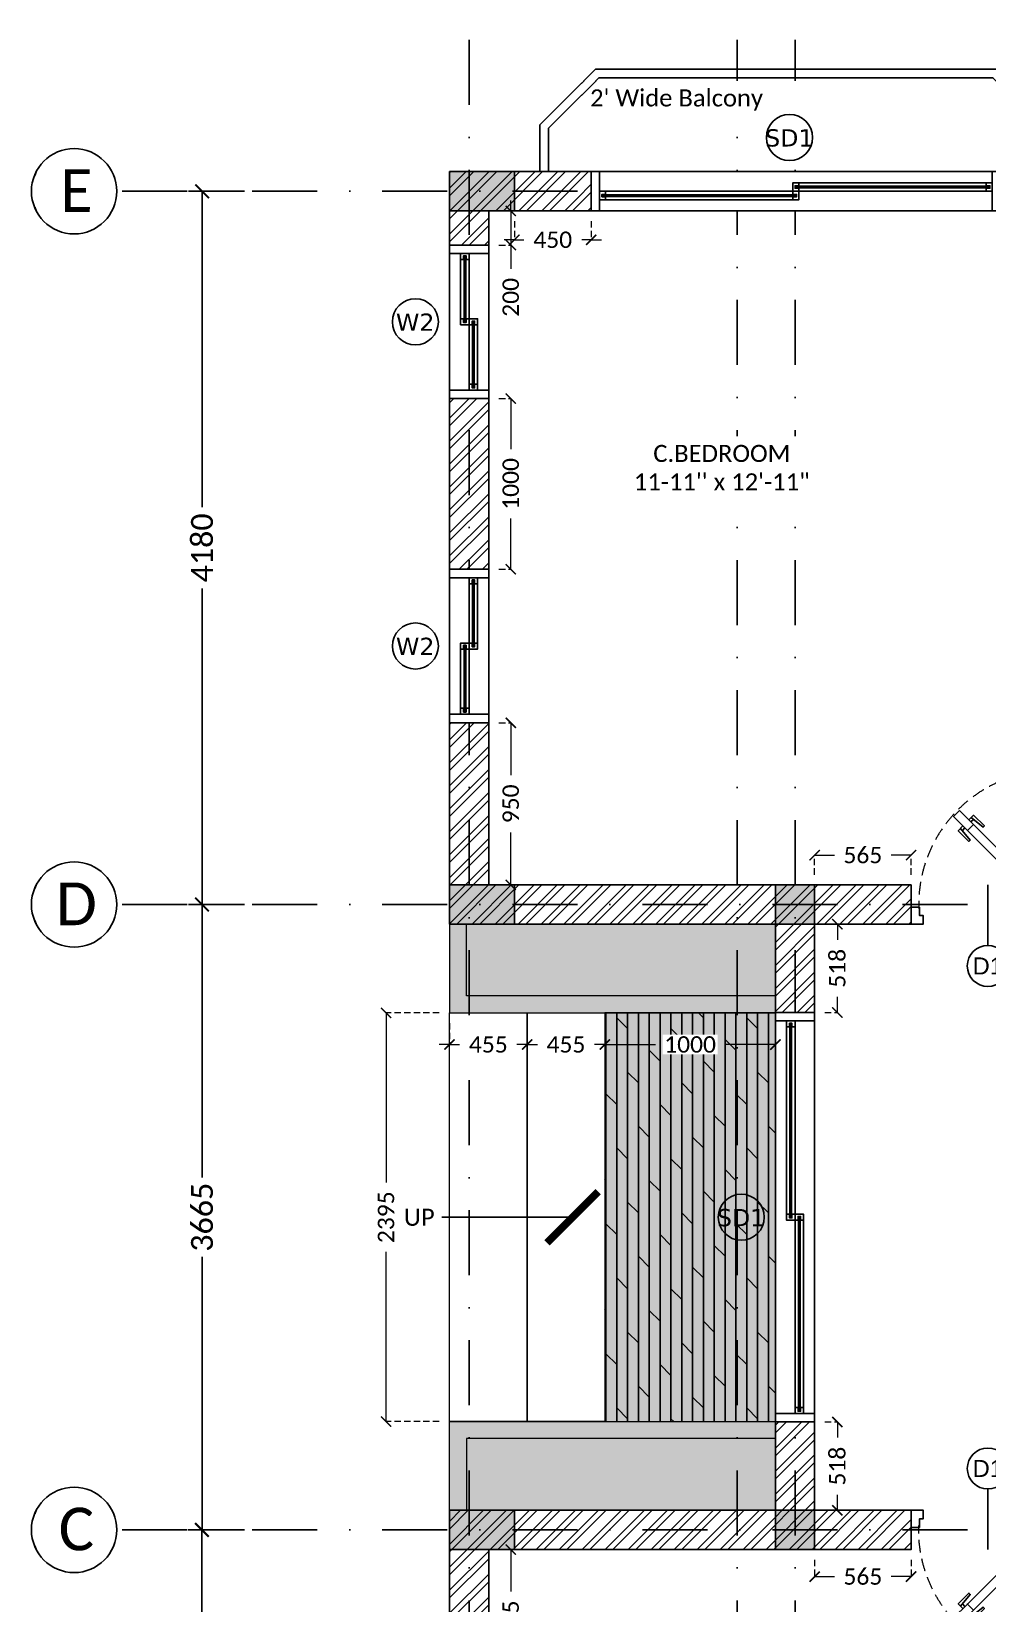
# Model space of a CAD drawing. Header units: millimetres. Extents: x -15000 to 28550, y -17045 to 28620.
# Drawn here: x -2450 to 3153, y 3963 to 13177 of the extents above; entities that cross this region are included whole.
import ezdxf
from ezdxf.enums import TextEntityAlignment as Align

# ---------------------------------------------------------------- set-up
doc = ezdxf.new("R2010")
doc.units = ezdxf.units.MM
doc.header["$LTSCALE"] = 150
for name, pattern in [('3BHK-W(SB)$0$HIDDEN', [0.375, 0.25, -0.125]), ('DASHDOTX2', [50.8, 25.4, -12.7, 0, -12.7]), ('DASHED', [0.75, 0.5, -0.25])]:
    doc.linetypes.add(name, pattern=pattern)
for name, color, linetype in [('ad-Arrow', 32, 'Continuous'), ('ad-Column', 3, 'Continuous'), ('ad-Column Hatch', 125, 'Continuous'), ('ad-Door', 11, 'Continuous'), ('ad-Elevation 10', 8, 'Continuous'), ('ad-Grid', 8, 'DASHDOTX2'), ('ad-Railing', 6, 'Continuous'), ('ad-Text main', 7, 'Continuous'), ('ad-Text Main_Door&window Label', 7, 'Continuous'), ('ad-Wall', 240, 'Continuous'), ('ad-Wall hatch', 8, 'Continuous')]:
    doc.layers.add(name, color=color, linetype=linetype)
doc.layers.add('ad-Dimension', color=5, linetype='Continuous', lineweight=0, true_color=0x0000ff)
doc.layers.add('ad-Grid Dimension', color=6, linetype='Continuous', lineweight=0, true_color=0xff00ff)
doc.layers.add('ad-Glass Sectionline', color=140, linetype='Continuous', true_color=0x00bfff)
doc.layers.add('ad-Verandah', color=7, linetype='Continuous', true_color=0xa57c52)
doc.styles.add('6 U T S R N_Corridor-Basement$0$Standard', font='arial.ttf')
doc.styles.add('6 U T S R N_Typical Floor Plan$0$3BHK-E(NB)$0$grid_text', font='verdana.ttf', dxfattribs={"width": 0.9})
doc.styles.add('New Text Style', font='arial.ttf', dxfattribs={"height": 100})
doc.styles.get("Standard").update_dxf_attribs({"font": 'calibril.ttf'})
doc.dimstyles.new('A-100-DIM-INT (MM-FT)', dxfattribs={"dimscale": 50, "dimtxt": 2.4, "dimasz": 1, "dimexe": 5, "dimexo": 100, "dimgap": 1, "dimtad": 0, "dimdec": 0, "dimdsep": 46, "dimtxsty": 'Standard', "dimblk": 'ARCHTICK', "dimcen": 0.025, "dimse1": 1, "dimse2": 1, "dimclrd": 256, "dimclre": 256, "dimclrt": 256, "dimazin": 2, "dimtfac": 1, "dimtdec": 0, "dimtix": 1, "dimtmove": 2, "dimatfit": 3, "dimldrblk": 'ARCHTICK', "dimfxl": 1, "dimtolj": 1, "dimtzin": 0, "dimarcsym": 0})
doc.dimstyles.new('A-75-DIM-INT (Framing)', dxfattribs={"dimscale": 100, "dimtxt": 0.8, "dimasz": 0.5, "dimexe": 0, "dimexo": 0.5, "dimgap": 0.5, "dimtad": 0, "dimdec": 0, "dimdsep": 46, "dimtxsty": 'Standard', "dimblk": 'ARCHTICK', "dimcen": 0.025, "dimclrd": 256, "dimclre": 256, "dimclrt": 256, "dimazin": 2, "dimtfac": 1, "dimtdec": 0, "dimtmove": 1, "dimatfit": 0, "dimldrblk": 'ARCHTICK', "dimfxl": 1, "dimtfill": 1, "dimtolj": 1, "dimtzin": 0, "dimarcsym": 0})

# ---------------------------------------------------------------- blocks, each defined once
blk = doc.blocks.new('_ArchTick')
at = {"color": 0, "linetype": 'ByBlock', "const_width": 0.15}
blk.add_lwpolyline([(-0.5, -0.5), (0.5, 0.5)], dxfattribs=at)
blk = doc.blocks.new('*D161')
at = {"layer": 'ad-Grid Dimension', "lineweight": -2}
for p, q in [((-1202, 12240), (-1530, 12240)), ((-1450, 12240), (-1450, 10387.9)), ((-1450, 8060), (-1450, 9912.1)), ((-1202, 8060), (-1530, 8060))]:
    blk.add_line(p, q, dxfattribs=at)
at = {"layer": 'Defpoints', "color": 0}
for p in [(-1122, 12240), (-1450, 8060), (-1122, 8060)]:
    blk.add_point(p, dxfattribs=at)
at = {"layer": 'ad-Grid Dimension', "lineweight": -2, "xscale": 80, "yscale": 80, "zscale": 80}
for p, rotation in [((-1450, 12240), 90), ((-1450, 8060), 270)]:
    blk.add_blockref('_ArchTick', p, dxfattribs=dict(at, rotation=rotation))
at = {"layer": 'ad-Grid Dimension', "insert": (-1450, 10150), "char_height": 128, "attachment_point": 5, "rotation": 90, "bg_fill": 3, "box_fill_scale": 1.1, "bg_fill_color": 257, "bg_fill_transparency": 0}
blk.add_mtext('\\A1;4180', dxfattribs=at)
blk = doc.blocks.new('*D150')
at = {"layer": 'ad-Grid Dimension', "lineweight": -2}
for p, q in [((-1202, 8060), (-1530, 8060)), ((-1450, 8060), (-1450, 6459.7)), ((-1450, 4395), (-1450, 5995.3)), ((-1202, 4395), (-1530, 4395))]:
    blk.add_line(p, q, dxfattribs=at)
at = {"layer": 'Defpoints', "color": 0}
for p in [(-1122, 8060), (-1450, 4395), (-1122, 4395)]:
    blk.add_point(p, dxfattribs=at)
at = {"layer": 'ad-Grid Dimension', "lineweight": -2, "xscale": 80, "yscale": 80, "zscale": 80}
for p, rotation in [((-1450, 8060), 90), ((-1450, 4395), 270)]:
    blk.add_blockref('_ArchTick', p, dxfattribs=dict(at, rotation=rotation))
at = {"layer": 'ad-Grid Dimension', "insert": (-1450, 6227.5), "char_height": 128, "attachment_point": 5, "rotation": 90, "bg_fill": 3, "box_fill_scale": 1.1, "bg_fill_color": 257, "bg_fill_transparency": 0}
blk.add_mtext('\\A1;3665', dxfattribs=at)
blk = doc.blocks.new('*D151')
at = {"layer": 'ad-Grid Dimension', "lineweight": -2}
for p, q in [((-1202, 4395), (-1531.5, 4395)), ((-1451.5, 4395), (-1451.5, 2492.9)), ((-1451.5, 115), (-1451.5, 2017.1)), ((-1451, 115), (-1531.5, 115))]:
    blk.add_line(p, q, dxfattribs=at)
at = {"layer": 'Defpoints', "color": 0}
for p in [(-1122, 4395), (-1451.5, 115), (-1371, 115)]:
    blk.add_point(p, dxfattribs=at)
at = {"layer": 'ad-Grid Dimension', "lineweight": -2, "xscale": 80, "yscale": 80, "zscale": 80}
for p, rotation in [((-1451.5, 4395), 90), ((-1451.5, 115), 270)]:
    blk.add_blockref('_ArchTick', p, dxfattribs=dict(at, rotation=rotation))
at = {"layer": 'ad-Grid Dimension', "insert": (-1451.5, 2255), "char_height": 128, "attachment_point": 5, "rotation": 90, "bg_fill": 3, "box_fill_scale": 1.1, "bg_fill_color": 257, "bg_fill_transparency": 0}
blk.add_mtext('\\A1;4280', dxfattribs=at)
blk = doc.blocks.new('*D81')
at = {"layer": 'ad-Dimension', "linetype": '3BHK-W(SB)$0$HIDDEN', "lineweight": -2}
for p, q in [((290, 4280), (359.1, 4280)), ((290, 3455), (359.1, 3455))]:
    blk.add_line(p, q, dxfattribs=at)
at = {"layer": 'ad-Dimension', "lineweight": -2}
for p, q in [((359.1, 4280), (359.1, 4034.1)), ((359.1, 3455), (359.1, 3700.9))]:
    blk.add_line(p, q, dxfattribs=at)
at = {"layer": 'Defpoints', "color": 0}
for p in [(230, 4280), (359.1, 4280), (230, 3455)]:
    blk.add_point(p, dxfattribs=at)
at = {"layer": 'ad-Dimension', "lineweight": -2, "xscale": 60, "yscale": 60, "zscale": 60}
for p, rotation in [((359.1, 4280), 90), ((359.1, 3455), 270)]:
    blk.add_blockref('_ArchTick', p, dxfattribs=dict(at, rotation=rotation))
at = {"layer": 'ad-Dimension', "insert": (359.1, 3867.5), "char_height": 96, "attachment_point": 5, "rotation": 90, "bg_fill": 3, "box_fill_scale": 1.1, "bg_fill_color": 257, "bg_fill_transparency": 0}
blk.add_mtext('\\A1;825', dxfattribs=at)
blk = doc.blocks.new('*D82')
at = {"layer": 'ad-Dimension', "linetype": '3BHK-W(SB)$0$HIDDEN', "lineweight": -2}
for p, q in [((2140, 4220), (2140, 4121.3)), ((2705, 4220), (2705, 4121.3))]:
    blk.add_line(p, q, dxfattribs=at)
at = {"layer": 'ad-Dimension', "lineweight": -2}
for p, q in [((2140, 4121.3), (2256.3, 4121.3)), ((2705, 4121.3), (2588.7, 4121.3))]:
    blk.add_line(p, q, dxfattribs=at)
at = {"layer": 'Defpoints', "color": 0}
for p in [(2140, 4280), (2705, 4280), (2705, 4121.3)]:
    blk.add_point(p, dxfattribs=at)
at = {"layer": 'ad-Dimension', "lineweight": -2, "xscale": 60, "yscale": 60, "zscale": 60, "rotation": 180}
blk.add_blockref('_ArchTick', (2140, 4121.3), dxfattribs=at)
at = {"layer": 'ad-Dimension', "lineweight": -2, "xscale": 60, "yscale": 60, "zscale": 60}
blk.add_blockref('_ArchTick', (2705, 4121.3), dxfattribs=at)
at = {"layer": 'ad-Dimension', "insert": (2422.5, 4121.3), "char_height": 96, "attachment_point": 5, "bg_fill": 3, "box_fill_scale": 1.1, "bg_fill_color": 257, "bg_fill_transparency": 0}
blk.add_mtext('\\A1;565', dxfattribs=at)
blk = doc.blocks.new('*D97')
at = {"layer": 'ad-Dimension', "linetype": '3BHK-W(SB)$0$HIDDEN', "lineweight": -2}
for p, q in [((290, 9125), (359.1, 9125)), ((290, 8175), (359.1, 8175))]:
    blk.add_line(p, q, dxfattribs=at)
at = {"layer": 'ad-Dimension', "lineweight": -2}
for p, q in [((359.1, 9125), (359.1, 8818.7)), ((359.1, 8175), (359.1, 8481.3))]:
    blk.add_line(p, q, dxfattribs=at)
at = {"layer": 'Defpoints', "color": 0}
for p in [(230, 9125), (359.1, 9125), (230, 8175)]:
    blk.add_point(p, dxfattribs=at)
at = {"layer": 'ad-Dimension', "lineweight": -2, "xscale": 60, "yscale": 60, "zscale": 60}
for p, rotation in [((359.1, 9125), 90), ((359.1, 8175), 270)]:
    blk.add_blockref('_ArchTick', p, dxfattribs=dict(at, rotation=rotation))
at = {"layer": 'ad-Dimension', "insert": (359.1, 8650), "char_height": 96, "attachment_point": 5, "rotation": 90, "bg_fill": 3, "box_fill_scale": 1.1, "bg_fill_color": 257, "bg_fill_transparency": 0}
blk.add_mtext('\\A1;950', dxfattribs=at)
blk = doc.blocks.new('*D98')
at = {"layer": 'ad-Dimension', "linetype": '3BHK-W(SB)$0$HIDDEN', "lineweight": -2}
for p, q in [((290, 11025), (359.1, 11025)), ((290, 10025), (359.1, 10025))]:
    blk.add_line(p, q, dxfattribs=at)
at = {"layer": 'ad-Dimension', "lineweight": -2}
for p, q in [((359.1, 11025), (359.1, 10728.4)), ((359.1, 10025), (359.1, 10321.6))]:
    blk.add_line(p, q, dxfattribs=at)
at = {"layer": 'Defpoints', "color": 0}
for p in [(230, 11025), (230, 10025), (359.1, 10025)]:
    blk.add_point(p, dxfattribs=at)
at = {"layer": 'ad-Dimension', "lineweight": -2, "xscale": 60, "yscale": 60, "zscale": 60}
for p, rotation in [((359.1, 11025), 90), ((359.1, 10025), 270)]:
    blk.add_blockref('_ArchTick', p, dxfattribs=dict(at, rotation=rotation))
at = {"layer": 'ad-Dimension', "insert": (359.1, 10525), "char_height": 96, "attachment_point": 5, "rotation": 90, "bg_fill": 3, "box_fill_scale": 1.1, "bg_fill_color": 257, "bg_fill_transparency": 0}
blk.add_mtext('\\A1;1000', dxfattribs=at)
blk = doc.blocks.new('*D99')
at = {"layer": 'ad-Dimension', "lineweight": -2}
for p, q in [((359.1, 12125), (359.1, 12185)), ((359.1, 12125), (359.1, 11925)), ((359.1, 11925), (359.1, 11785.6)), ((359.1, 11925), (359.1, 11865))]:
    blk.add_line(p, q, dxfattribs=at)
at = {"layer": 'ad-Dimension', "linetype": '3BHK-W(SB)$0$HIDDEN', "lineweight": -2}
for p, q in [((290, 12125), (359.1, 12125)), ((290, 11925), (359.1, 11925))]:
    blk.add_line(p, q, dxfattribs=at)
at = {"layer": 'Defpoints', "color": 0}
for p in [(230, 12125), (230, 11925), (359.1, 11925)]:
    blk.add_point(p, dxfattribs=at)
at = {"layer": 'ad-Dimension', "lineweight": -2, "xscale": 60, "yscale": 60, "zscale": 60}
for p, rotation in [((359.1, 12125), 270), ((359.1, 11925), 90)]:
    blk.add_blockref('_ArchTick', p, dxfattribs=dict(at, rotation=rotation))
at = {"layer": 'ad-Dimension', "insert": (359.1, 11618.3), "char_height": 96, "attachment_point": 5, "rotation": 90, "bg_fill": 3, "box_fill_scale": 1.1, "bg_fill_color": 257, "bg_fill_transparency": 0}
blk.add_mtext('\\A1;200', dxfattribs=at)
blk = doc.blocks.new('*D100')
at = {"layer": 'ad-Dimension', "linetype": '3BHK-W(SB)$0$HIDDEN', "lineweight": -2}
for p, q in [((380, 12065), (380, 11955.4)), ((830, 12065), (830, 11955.4))]:
    blk.add_line(p, q, dxfattribs=at)
at = {"layer": 'ad-Dimension', "lineweight": -2}
for p, q in [((380, 11955.4), (320, 11955.4)), ((380, 11955.4), (434.9, 11955.4)), ((830, 11955.4), (775.1, 11955.4)), ((830, 11955.4), (890, 11955.4))]:
    blk.add_line(p, q, dxfattribs=at)
at = {"layer": 'Defpoints', "color": 0}
for p in [(380, 12125), (830, 12125), (830, 11955.4)]:
    blk.add_point(p, dxfattribs=at)
at = {"layer": 'ad-Dimension', "lineweight": -2, "xscale": 60, "yscale": 60, "zscale": 60}
blk.add_blockref('_ArchTick', (380, 11955.4), dxfattribs=at)
at = {"layer": 'ad-Dimension', "lineweight": -2, "xscale": 60, "yscale": 60, "zscale": 60, "rotation": 180}
blk.add_blockref('_ArchTick', (830, 11955.4), dxfattribs=at)
at = {"layer": 'ad-Dimension', "insert": (605, 11955.4), "char_height": 96, "attachment_point": 5, "bg_fill": 3, "box_fill_scale": 1.1, "bg_fill_color": 257, "bg_fill_transparency": 0}
blk.add_mtext('\\A1;450', dxfattribs=at)
blk = doc.blocks.new('*D137')
at = {"layer": 'ad-Dimension', "linetype": '3BHK-W(SB)$0$HIDDEN', "lineweight": -2}
for p, q in [((2200, 7945), (2272.9, 7945)), ((2200, 7427.5), (2272.9, 7427.5))]:
    blk.add_line(p, q, dxfattribs=at)
at = {"layer": 'ad-Dimension', "lineweight": -2}
for p, q in [((2272.9, 7945), (2272.9, 7853.8)), ((2272.9, 7427.5), (2272.9, 7518.7))]:
    blk.add_line(p, q, dxfattribs=at)
at = {"layer": 'Defpoints', "color": 0}
for p in [(2140, 7945), (2140, 7427.5), (2272.9, 7427.5)]:
    blk.add_point(p, dxfattribs=at)
at = {"layer": 'ad-Dimension', "lineweight": -2, "xscale": 60, "yscale": 60, "zscale": 60}
for p, rotation in [((2272.9, 7945), 90), ((2272.9, 7427.5), 270)]:
    blk.add_blockref('_ArchTick', p, dxfattribs=dict(at, rotation=rotation))
at = {"layer": 'ad-Dimension', "insert": (2272.9, 7686.2), "char_height": 96, "attachment_point": 5, "rotation": 90, "bg_fill": 3, "box_fill_scale": 1.1, "bg_fill_color": 257, "bg_fill_transparency": 0}
blk.add_mtext('\\A1;518', dxfattribs=at)
blk = doc.blocks.new('*D138')
at = {"layer": 'ad-Dimension', "linetype": '3BHK-W(SB)$0$HIDDEN', "lineweight": -2}
for p, q in [((2200, 5027.5), (2272.9, 5027.5)), ((2200, 4510), (2272.9, 4510))]:
    blk.add_line(p, q, dxfattribs=at)
at = {"layer": 'ad-Dimension', "lineweight": -2}
for p, q in [((2272.9, 5027.5), (2272.9, 4936.3)), ((2272.9, 4510), (2272.9, 4601.2))]:
    blk.add_line(p, q, dxfattribs=at)
at = {"layer": 'Defpoints', "color": 0}
for p in [(2140, 5027.5), (2140, 4510), (2272.9, 4510)]:
    blk.add_point(p, dxfattribs=at)
at = {"layer": 'ad-Dimension', "lineweight": -2, "xscale": 60, "yscale": 60, "zscale": 60}
for p, rotation in [((2272.9, 5027.5), 90), ((2272.9, 4510), 270)]:
    blk.add_blockref('_ArchTick', p, dxfattribs=dict(at, rotation=rotation))
at = {"layer": 'ad-Dimension', "insert": (2272.9, 4768.7), "char_height": 96, "attachment_point": 5, "rotation": 90, "bg_fill": 3, "box_fill_scale": 1.1, "bg_fill_color": 257, "bg_fill_transparency": 0}
blk.add_mtext('\\A1;518', dxfattribs=at)
blk = doc.blocks.new('*D142')
at = {"layer": 'ad-Dimension', "linetype": '3BHK-W(SB)$0$HIDDEN', "lineweight": -2}
for p, q in [((910, 7365), (910, 7239.6)), ((1910, 7365), (1910, 7239.6))]:
    blk.add_line(p, q, dxfattribs=at)
at = {"layer": 'ad-Dimension', "lineweight": -2}
for p, q in [((910, 7239.6), (1206.6, 7239.6)), ((1910, 7239.6), (1613.4, 7239.6))]:
    blk.add_line(p, q, dxfattribs=at)
at = {"layer": 'Defpoints', "color": 0}
for p in [(910, 7425), (1910, 7425), (1910, 7239.6)]:
    blk.add_point(p, dxfattribs=at)
at = {"layer": 'ad-Dimension', "lineweight": -2, "xscale": 60, "yscale": 60, "zscale": 60, "rotation": 180}
blk.add_blockref('_ArchTick', (910, 7239.6), dxfattribs=at)
at = {"layer": 'ad-Dimension', "lineweight": -2, "xscale": 60, "yscale": 60, "zscale": 60}
blk.add_blockref('_ArchTick', (1910, 7239.6), dxfattribs=at)
at = {"layer": 'ad-Dimension', "insert": (1410, 7239.6), "char_height": 96, "attachment_point": 5, "bg_fill": 3, "box_fill_scale": 1.1, "bg_fill_color": 257, "bg_fill_transparency": 0}
blk.add_mtext('\\A1;1000', dxfattribs=at)
blk = doc.blocks.new('*D143')
at = {"layer": 'ad-Dimension', "linetype": '3BHK-W(SB)$0$HIDDEN', "lineweight": -2}
for p, q in [((455, 7365), (455, 7239.6)), ((910, 7365), (910, 7239.6))]:
    blk.add_line(p, q, dxfattribs=at)
at = {"layer": 'ad-Dimension', "lineweight": -2}
for p, q in [((455, 7239.6), (395, 7239.6)), ((455, 7239.6), (514.5, 7239.6)), ((910, 7239.6), (850.5, 7239.6)), ((910, 7239.6), (970, 7239.6))]:
    blk.add_line(p, q, dxfattribs=at)
at = {"layer": 'Defpoints', "color": 0}
for p in [(455, 7425), (910, 7425), (910, 7239.6)]:
    blk.add_point(p, dxfattribs=at)
at = {"layer": 'ad-Dimension', "lineweight": -2, "xscale": 60, "yscale": 60, "zscale": 60}
blk.add_blockref('_ArchTick', (455, 7239.6), dxfattribs=at)
at = {"layer": 'ad-Dimension', "lineweight": -2, "xscale": 60, "yscale": 60, "zscale": 60, "rotation": 180}
blk.add_blockref('_ArchTick', (910, 7239.6), dxfattribs=at)
at = {"layer": 'ad-Dimension', "insert": (682.5, 7239.6), "char_height": 96, "attachment_point": 5, "bg_fill": 3, "box_fill_scale": 1.1, "bg_fill_color": 257, "bg_fill_transparency": 0}
blk.add_mtext('\\A1;455', dxfattribs=at)
blk = doc.blocks.new('*D144')
at = {"layer": 'ad-Dimension', "linetype": '3BHK-W(SB)$0$HIDDEN', "lineweight": -2}
for p, q in [((0, 7365), (0, 7239.6)), ((455, 7365), (455, 7239.6))]:
    blk.add_line(p, q, dxfattribs=at)
at = {"layer": 'ad-Dimension', "lineweight": -2}
for p, q in [((0, 7239.6), (-60, 7239.6)), ((0, 7239.6), (59.5, 7239.6)), ((455, 7239.6), (395.5, 7239.6)), ((455, 7239.6), (515, 7239.6))]:
    blk.add_line(p, q, dxfattribs=at)
at = {"layer": 'Defpoints', "color": 0}
for p in [(0, 7425), (455, 7425), (455, 7239.6)]:
    blk.add_point(p, dxfattribs=at)
at = {"layer": 'ad-Dimension', "lineweight": -2, "xscale": 60, "yscale": 60, "zscale": 60}
blk.add_blockref('_ArchTick', (0, 7239.6), dxfattribs=at)
at = {"layer": 'ad-Dimension', "lineweight": -2, "xscale": 60, "yscale": 60, "zscale": 60, "rotation": 180}
blk.add_blockref('_ArchTick', (455, 7239.6), dxfattribs=at)
at = {"layer": 'ad-Dimension', "insert": (227.5, 7239.6), "char_height": 96, "attachment_point": 5, "bg_fill": 3, "box_fill_scale": 1.1, "bg_fill_color": 257, "bg_fill_transparency": 0}
blk.add_mtext('\\A1;455', dxfattribs=at)
blk = doc.blocks.new('*D145')
at = {"layer": 'ad-Dimension', "linetype": '3BHK-W(SB)$0$HIDDEN', "lineweight": -2}
for p, q in [((-60, 7425), (-371.7, 7425)), ((-60, 5030), (-371.7, 5030))]:
    blk.add_line(p, q, dxfattribs=at)
at = {"layer": 'ad-Dimension', "lineweight": -2}
for p, q in [((-371.7, 7425), (-371.7, 6431.1)), ((-371.7, 5030), (-371.7, 6023.9))]:
    blk.add_line(p, q, dxfattribs=at)
at = {"layer": 'Defpoints', "color": 0}
for p in [(0, 7425), (-371.7, 5030), (0, 5030)]:
    blk.add_point(p, dxfattribs=at)
at = {"layer": 'ad-Dimension', "lineweight": -2, "xscale": 60, "yscale": 60, "zscale": 60}
for p, rotation in [((-371.7, 7425), 90), ((-371.7, 5030), 270)]:
    blk.add_blockref('_ArchTick', p, dxfattribs=dict(at, rotation=rotation))
at = {"layer": 'ad-Dimension', "insert": (-371.7, 6227.5), "char_height": 96, "attachment_point": 5, "rotation": 90, "bg_fill": 3, "box_fill_scale": 1.1, "bg_fill_color": 257, "bg_fill_transparency": 0}
blk.add_mtext('\\A1;2395', dxfattribs=at)
blk = doc.blocks.new('*D146')
at = {"layer": 'ad-Dimension', "linetype": '3BHK-W(SB)$0$HIDDEN', "lineweight": -2}
for p, q in [((2140, 8235), (2140, 8349.5)), ((2705, 8235), (2705, 8349.5))]:
    blk.add_line(p, q, dxfattribs=at)
at = {"layer": 'ad-Dimension', "lineweight": -2}
for p, q in [((2140, 8349.5), (2256.3, 8349.5)), ((2705, 8349.5), (2588.7, 8349.5))]:
    blk.add_line(p, q, dxfattribs=at)
at = {"layer": 'Defpoints', "color": 0}
for p in [(2705, 8349.5), (2140, 8175), (2705, 8175)]:
    blk.add_point(p, dxfattribs=at)
at = {"layer": 'ad-Dimension', "lineweight": -2, "xscale": 60, "yscale": 60, "zscale": 60, "rotation": 180}
blk.add_blockref('_ArchTick', (2140, 8349.5), dxfattribs=at)
at = {"layer": 'ad-Dimension', "lineweight": -2, "xscale": 60, "yscale": 60, "zscale": 60}
blk.add_blockref('_ArchTick', (2705, 8349.5), dxfattribs=at)
at = {"layer": 'ad-Dimension', "insert": (2422.5, 8349.5), "char_height": 96, "attachment_point": 5, "bg_fill": 3, "box_fill_scale": 1.1, "bg_fill_color": 257, "bg_fill_transparency": 0}
blk.add_mtext('\\A1;565', dxfattribs=at)
blk = doc.blocks.new('zw$5F1F')
at = {"transparency": 33554559}
h = blk.add_hatch(color=43, dxfattribs=at)
h.dxf.hatch_style = 1
h.paths.add_polyline_path([(0, 0), (1910, 0), (1910, 100), (100, 100), (100, 520), (0, 520)])
at = {"layer": 'ad-Wall hatch', "transparency": 33554483}
h = blk.add_hatch(color=74, dxfattribs=at)
h.dxf.hatch_style = 1
h.paths.add_polyline_path([(100, 520), (1910, 520), (1910, 100), (100, 100)])
at = {"layer": 'ad-Verandah', "lineweight": 9}
for points in [[(0, 0), (1910, 0), (1910, 100), (100, 100), (100, 520), (0, 520)], [(100, 520), (1910, 520), (1910, 100), (100, 100)]]:
    blk.add_lwpolyline(points, close=True, dxfattribs=at)
blk = doc.blocks.new('6 U T S R N_Typical Floor Plan$0$ad_Window Tag')
blk.add_circle((0, 0), 150)
at = {"style": '6 U T S R N_Typical Floor Plan$0$3BHK-E(NB)$0$grid_text', "width": 0.9}
blk.add_attdef('D1', text='', height=125, dxfattribs=at).set_placement((0, 0), align=Align.MIDDLE_CENTER)
blk = doc.blocks.new('zw$C7D6')
at = {"layer": 'ad-Text Main_Door&window Label'}
ref = blk.add_blockref('6 U T S R N_Typical Floor Plan$0$ad_Window Tag', (-200, 11475), dxfattribs=dict(at, xscale=-0.9, yscale=0.9, zscale=0.9))
ref.add_attrib('D1', 'W2', dxfattribs={"height": 101.25, "rotation": 1800, "style": '6 U T S R N_Typical Floor Plan$0$3BHK-E(NB)$0$grid_text'}).set_placement((-201, 11472.9), align=Align.MIDDLE_CENTER)
ref = blk.add_blockref('6 U T S R N_Typical Floor Plan$0$ad_Window Tag', (-200, 9575), dxfattribs=dict(at, xscale=-0.9, yscale=0.9, zscale=0.9))
ref.add_attrib('D1', 'W2', dxfattribs={"height": 101.25, "rotation": 1800, "style": '6 U T S R N_Typical Floor Plan$0$3BHK-E(NB)$0$grid_text'}).set_placement((-201, 9572.9), align=Align.MIDDLE_CENTER)
ref = blk.add_blockref('6 U T S R N_Typical Floor Plan$0$ad_Window Tag', (1710, 6227.5), dxfattribs=dict(at, xscale=-0.9, yscale=0.9, zscale=0.9))
ref.add_attrib('D1', 'SD1', dxfattribs={"height": 101.25, "rotation": 1800, "style": '6 U T S R N_Typical Floor Plan$0$3BHK-E(NB)$0$grid_text'}).set_placement((1709, 6225.4), align=Align.MIDDLE_CENTER)
at = {"layer": 'ad-Text main', "char_height": 100, "attachment_point": 5, "bg_fill": 2}
for s, insert, width in [("\\pxqd;2' Wide Balcony", (1942.4, 12774.5), 2237.11), ('C.BEDROOM\\P11-11\'\' x 12\'-11"', (1595.9, 10620.3), 1050.852)]:
    blk.add_mtext(s, dxfattribs=dict(at, insert=insert, width=width))
at = {"layer": 'ad-Text Main_Door&window Label'}
ref = blk.add_blockref('6 U T S R N_Typical Floor Plan$0$ad_Window Tag', (1992.5, 12555), dxfattribs=dict(at, xscale=-0.9, yscale=0.9, zscale=0.9))
ref.add_attrib('D1', 'SD1', dxfattribs={"height": 101.25, "rotation": 1800, "style": '6 U T S R N_Typical Floor Plan$0$3BHK-E(NB)$0$grid_text'}).set_placement((1991.5, 12552.9), align=Align.MIDDLE_CENTER)
blk = doc.blocks.new('*U429')
for p, q in [((-599.2, 548.7), (-584.3, 563.6)), ((-534, 613.8), (-548.9, 598.9)), ((-8.3, 111.1), (-41.7, 111.1)), ((-25, 127.8), (-25, 94.4))]:
    blk.add_line(p, q)
for points in [[(-615.7, 665.7), (-534.9, 584.9), (-570.2, 549.5), (-651, 630.3)], [(-130.8, 180.8), (-534.9, 584.9), (-570.2, 549.5), (-166.2, 145.5)], [(-850, 100), (-850, 50), (-828.6, 50), (-828.6, 35.7), (-828.6, 0), (-900, 0), (-900, 100)], [(-50, 100), (-130.8, 180.8), (-166.2, 145.5), (-85.4, 64.6)], [(-50, 100), (0, 100), (0, 0), (-71.4, 0), (-71.4, 35.7), (-71.4, 50), (-50, 50)]]:
    blk.add_lwpolyline(points, close=True)
for points in [[(-596.1, 575.4), (-623.6, 547.9), (-560.7, 485.1), (-552.9, 492.9), (-609.9, 561.5)], [(-560.7, 610.7), (-533.2, 638.2), (-470.4, 575.4), (-478.3, 567.5), (-546.9, 624.5)]]:
    blk.add_lwpolyline(points)
blk.add_circle((-25, 111.1), 11.1)
at = {"color": 8, "linetype": 'DASHED', "lineweight": 0}
blk.add_arc((-69.8, 114.8), 785.6, 88.18808, 181.81192, dxfattribs=at)
at = {"layer": 'ad-Text Main_Door&window Label'}
blk.add_line((-450, -125), (-450, 230), dxfattribs=at)
blk.add_circle((-450.3, -245), 120, dxfattribs=at)
at = {"layer": 'ad-Text Main_Door&window Label', "style": 'New Text Style'}
blk.add_attdef('D1', text='', height=100, dxfattribs=at).set_placement((-450.3, -245), align=Align.MIDDLE_CENTER)
blk = doc.blocks.new('$ZCDB_AUDIT_GENERATED_C77D')
blk.add_wipeout([(0, 230), (2400, 230), (2400, 0), (0, 0)]).dxf.layer = 'ad-Elevation 10'
at = {"layer": 'ad-Elevation 10'}
for points in [[(2400, 230), (0, 230)], [(2400, 0), (0, 0)]]:
    blk.add_lwpolyline(points, dxfattribs=at)
for points in [[(50, 0), (50, 230), (0, 230), (0, 0)], [(2350, 0), (2400, 0), (2400, 230), (2350, 230)], [(85, 83), (85, 65), (50, 65), (50, 115), (85, 115), (85, 97), (63, 97), (63, 83)], [(1217.5, 133), (1217.5, 115), (1182.5, 115), (1182.5, 165), (1217.5, 165), (1217.5, 147), (1195.5, 147), (1195.5, 133)], [(1182.5, 83), (1182.5, 65), (1217.5, 65), (1217.5, 115), (1182.5, 115), (1182.5, 97), (1204.5, 97), (1204.5, 83)], [(2315, 133), (2315, 115), (2350, 115), (2350, 165), (2315, 165), (2315, 147), (2337, 147), (2337, 133)]]:
    blk.add_lwpolyline(points, close=True, dxfattribs=at)
at = {"layer": 'ad-Glass Sectionline'}
for points in [[(1200, 95), (65, 95), (65, 85), (1200, 85)], [(1200, 145), (2335, 145), (2335, 135), (1200, 135)]]:
    blk.add_lwpolyline(points, close=True, dxfattribs=at)
for points in [[(1182.5, 115), (85, 115)], [(1217.5, 165), (2315, 165)], [(1217.5, 115), (2315, 115)], [(1182.5, 65), (85, 65)]]:
    blk.add_lwpolyline(points, dxfattribs=at)
blk = doc.blocks.new('*U388')
blk.add_blockref('$ZCDB_AUDIT_GENERATED_C77D', (0, 0))
blk = doc.blocks.new('$ZCDB_AUDIT_GENERATED_C7DC')
blk.add_wipeout([(0, 230), (900, 230), (900, 0), (0, 0)]).dxf.layer = 'ad-Elevation 10'
at = {"layer": 'ad-Elevation 10'}
for points in [[(900, 230), (0, 230)], [(900, 0), (0, 0)]]:
    blk.add_lwpolyline(points, dxfattribs=at)
for points in [[(50, 0), (50, 230), (0, 230), (0, 0)], [(850, 0), (900, 0), (900, 230), (850, 230)], [(85, 83), (85, 65), (50, 65), (50, 115), (85, 115), (85, 97), (63, 97), (63, 83)], [(467.5, 133), (467.5, 115), (432.5, 115), (432.5, 165), (467.5, 165), (467.5, 147), (445.5, 147), (445.5, 133)], [(432.5, 83), (432.5, 65), (467.5, 65), (467.5, 115), (432.5, 115), (432.5, 97), (454.5, 97), (454.5, 83)], [(815, 133), (815, 115), (850, 115), (850, 165), (815, 165), (815, 147), (837, 147), (837, 133)]]:
    blk.add_lwpolyline(points, close=True, dxfattribs=at)
at = {"layer": 'ad-Glass Sectionline'}
for points in [[(450, 95), (65, 95), (65, 85), (450, 85)], [(450, 145), (835, 145), (835, 135), (450, 135)]]:
    blk.add_lwpolyline(points, close=True, dxfattribs=at)
for points in [[(432.5, 115), (85, 115)], [(467.5, 165), (815, 165)], [(467.5, 115), (815, 115)], [(432.5, 65), (85, 65)]]:
    blk.add_lwpolyline(points, dxfattribs=at)
blk = doc.blocks.new('*U389')
blk.add_blockref('$ZCDB_AUDIT_GENERATED_C7DC', (0, 0))
blk = doc.blocks.new('*U426')
for p, q in [((8.3, -111.1), (41.7, -111.1)), ((25, -127.8), (25, -94.4)), ((599.2, -548.7), (584.3, -563.6)), ((534, -613.8), (548.9, -598.9))]:
    blk.add_line(p, q)
for points in [[(50, -100), (0, -100), (0, 0), (71.4, 0), (71.4, -35.7), (71.4, -50), (50, -50)], [(850, -100), (850, -50), (828.6, -50), (828.6, -35.7), (828.6, 0), (900, 0), (900, -100)], [(50, -100), (130.8, -180.8), (166.2, -145.5), (85.4, -64.6)], [(130.8, -180.8), (534.9, -584.9), (570.2, -549.5), (166.2, -145.5)], [(615.7, -665.7), (534.9, -584.9), (570.2, -549.5), (651, -630.3)]]:
    blk.add_lwpolyline(points, close=True)
for points in [[(596.1, -575.4), (623.6, -547.9), (560.7, -485.1), (552.9, -492.9), (609.9, -561.5)], [(560.7, -610.7), (533.2, -638.2), (470.4, -575.4), (478.3, -567.5), (546.9, -624.5)]]:
    blk.add_lwpolyline(points)
blk.add_circle((25, -111.1), 11.1)
at = {"color": 8, "linetype": 'DASHED', "lineweight": 0}
blk.add_arc((69.8, -114.8), 785.6, 268.18808, 1.81192, dxfattribs=at)
at = {"layer": 'ad-Text Main_Door&window Label'}
blk.add_line((450, 125), (450, -230), dxfattribs=at)
blk.add_circle((450.3, 245), 120, dxfattribs=at)
at = {"layer": 'ad-Text Main_Door&window Label', "style": 'New Text Style'}
blk.add_attdef('D1', text='', height=100, dxfattribs=at).set_placement((450.3, 245), align=Align.MIDDLE_CENTER)
blk = doc.blocks.new('zw$6EBD')
at = {"layer": 'ad-Wall hatch', "transparency": 33554610}
h = blk.add_hatch(dxfattribs=at)
h.set_pattern_fill('ANSI32', color=256, scale=10, angle=1e-14)
h.paths.add_polyline_path([(230, 4280), (230, 230), (6475, 230), (6475, 4280), (3605, 4280), (3605, 4510), (6705, 4510), (6705, 230), (7405, 230), (7405, 0), (0, 0), (0, 4510), (1910, 4510), (1910, 7945), (0, 7945), (0, 12355), (10375, 12355), (10375, 9605), (10145, 9605), (10145, 12125), (5915, 12125), (5915, 7945), (3605, 7945), (3605, 8175), (5685, 8175), (5685, 12125), (230, 12125), (230, 8175), (2705, 8175), (2705, 7945), (2140, 7945), (2140, 4510), (2705, 4510), (2705, 4280)])
at = {"layer": 'ad-Railing'}
for points in [[(530, 12355), (530, 12630), (855, 12955), (3205, 12955), (3530, 12630), (3530, 12355)], [(580, 12355), (580, 12609.3), (875.7, 12905), (3184.3, 12905), (3480, 12609.3), (3480, 12355)]]:
    blk.add_lwpolyline(points, dxfattribs=at)
at = {"layer": 'ad-Door', "ltscale": 5, "rotation": 359.9999999999999}
blk.add_blockref('*U429', (3605, 7945), dxfattribs=at).add_auto_attribs({'D1': 'D1'})
at = {"layer": 'ad-Door', "ltscale": 5}
ref = blk.add_blockref('*U426', (3605, 4510), dxfattribs=dict(at, xscale=-1, rotation=359.9999999999999))
ref.add_attrib('D1', 'D1', dxfattribs={"layer": 'ad-Text Main_Door&window Label', "height": 100, "style": 'New Text Style'}).set_placement((3154.7, 4755), align=Align.MIDDLE_CENTER)
for name, p, rotation in [('*U388', (3230, 12355), 180), ('*U389', (0, 11925), 270), ('*U388', (1910, 7427.5), 270)]:
    blk.add_blockref(name, p, dxfattribs=dict(rotation=rotation))
at = {"xscale": -1, "rotation": 270}
blk.add_blockref('*U389', (0, 9125), dxfattribs=at)
at = {"layer": 'ad-Wall'}
for points in [[(0, 0), (0, 4510), (1910, 4510), (1910, 7945), (0, 7945), (0, 12355), (10375, 12355)], [(10145, 12125), (5915, 12125), (5915, 7945), (3605, 7945), (3605, 8175), (5685, 8175), (5685, 12125), (230, 12125), (230, 8175), (2705, 8175), (2705, 7945), (2140, 7945), (2140, 4510), (2705, 4510), (2705, 4280), (230, 4280), (230, 230)]]:
    blk.add_lwpolyline(points, dxfattribs=at)
blk = doc.blocks.new('zw$6AA0')
at = {"layer": 'ad-Column Hatch', "transparency": 33554687}
h = blk.add_hatch(color=256, dxfattribs=at)
h.dxf.hatch_style = 1
h.paths.add_polyline_path([(0, -230), (380, -230), (380, 0), (0, 0)])
at = {"layer": 'ad-Column'}
blk.add_lwpolyline([(0, -230), (380, -230), (380, 0), (0, 0)], close=True, dxfattribs=at)
blk = doc.blocks.new('zw$C199')
at = {"layer": 'ad-Column Hatch', "transparency": 33554687}
h = blk.add_hatch(color=256, dxfattribs=at)
h.dxf.hatch_style = 1
h.paths.add_polyline_path([(0, 0), (230, 0), (230, 230), (0, 230)])
at = {"layer": 'ad-Column'}
blk.add_lwpolyline([(0, 0), (230, 0), (230, 230), (0, 230)], close=True, dxfattribs=at)
blk = doc.blocks.new('1215E_Columns')
at = {"layer": 'ad-Column'}
for name, p, rotation in [('zw$6AA0', (0, 12355), 359.9999999999994), ('zw$C199', (1910, 7945), 359.9999999999996), ('zw$C199', (1910, 4280), 359.9999999999996)]:
    blk.add_blockref(name, p, dxfattribs=dict(at, rotation=rotation))
at = {"layer": 'ad-Column', "xscale": -1, "rotation": 179.9999999999995}
for p in [(0, 7945), (0, 4280)]:
    blk.add_blockref('zw$6AA0', p, dxfattribs=at)
blk = doc.blocks.new('1215E_Grid')
at = {"layer": 'ad-Grid', "ltscale": 0.1}
for points in [[(2378.6, -4473.6), (2378.6, -4223.6), (2025, -4020), (2025, 14905), (2378.6, 15108.6), (2378.6, 15358.6)], [(115, -4020), (115, 14905)], [(1685, -4020), (1685, 14905)]]:
    blk.add_lwpolyline(points, dxfattribs=at)
at = {"layer": 'ad-Text main', "char_height": 250, "width": 227.385, "attachment_point": 5, "bg_fill": 2}
for s, insert in [('{\\fCalibri|b0|i0|c0|p34;E}', (-2186.5, 12244)), ('{\\fCalibri|b0|i0|c0|p34;D}', (-2186.5, 8064)), ('{\\fCalibri|b0|i0|c0|p34;C}', (-2186.5, 4399))]:
    blk.add_mtext(s, dxfattribs=dict(at, insert=insert))
at = {"layer": 'ad-Grid', "ltscale": 0.1}
for points in [[(13705, 12240), (-1950, 12240)], [(13705, 8060), (-1950, 8060)], [(13705, 4395), (-1950, 4395)]]:
    blk.add_lwpolyline(points, dxfattribs=at)
at = {"layer": 'ad-Grid', "color": 7, "linetype": 'ByBlock'}
for centre in [(-2200, 12240), (-2200, 8060), (-2200, 4395)]:
    blk.add_circle(centre, 250, dxfattribs=at)
at = {"layer": 'ad-Grid Dimension'}
dim = blk.add_linear_dim(base=(-1450, 8060), p1=(-1122, 12240), p2=(-1122, 8060), angle=90, dimstyle='A-75-DIM-INT (Framing)', override={"dimscale": 80, "dimblk": 'ArchTick', "dimclrd": 256, "dimclre": 256, "dimfxl": 10, "dimtfill": 1, "dimtfillclr": 0}, dxfattribs=at)
dim.commit()
dim.dimension.update_dxf_attribs({"geometry": '*D161', "text_midpoint": (-1450, 10150)})
dim = blk.add_linear_dim(base=(-1450, 4395), p1=(-1122, 8060), p2=(-1122, 4395), angle=90, dimstyle='A-75-DIM-INT (Framing)', override={"dimscale": 80, "dimblk": 'ArchTick', "dimclrd": 256, "dimclre": 256, "dimfxl": 10, "dimtfill": 1, "dimtfillclr": 0}, dxfattribs=at)
dim.commit()
dim.dimension.update_dxf_attribs({"geometry": '*D150', "text_midpoint": (-1450, 6227.5)})
dim = blk.add_linear_dim(base=(-1451.5, 115), p1=(-1122, 4395), p2=(-1371, 115), angle=90, dimstyle='A-75-DIM-INT (Framing)', override={"dimscale": 80, "dimblk": 'ArchTick', "dimclrd": 256, "dimclre": 256, "dimfxl": 10, "dimtfill": 1, "dimtfillclr": 0}, dxfattribs=at)
dim.commit()
dim.dimension.update_dxf_attribs({"geometry": '*D151', "text_midpoint": (-1451.5, 2255)})
blk = doc.blocks.new('zw$F84C')
at = {"layer": 'ad-Dimension'}
dim = blk.add_linear_dim(base=(359.1, 11925), p1=(230, 12125), p2=(230, 11925), angle=90, dimstyle='A-75-DIM-INT (Framing)', override={"dimscale": 120, "dimblk": 'ArchTick', "dimfxl": 10, "dimtfill": 1, "dimtfillclr": 0}, dxfattribs=at)
dim.commit()
dim.dimension.update_dxf_attribs({"geometry": '*D99', "text_midpoint": (359.1, 11618.3), "dimtype": 128})
for base, p1, p2, picture, middle in [((359.1, 10025), (230, 11025), (230, 10025), '*D98', (359.1, 10525)), ((359.1, 9125), (230, 8175), (230, 9125), '*D97', (359.1, 8650)), ((2272.8713636, 7427.5), (2140, 7945), (2140, 7427.5), '*D137', (2272.8713636, 7686.25)), ((2272.8713636, 4510), (2140, 5027.5), (2140, 4510), '*D138', (2272.8713636, 4768.75)), ((359.1, 4280), (230, 3455), (230, 4280), '*D81', (359.1, 3867.5))]:
    dim = blk.add_linear_dim(base=base, p1=p1, p2=p2, angle=90, dimstyle='A-75-DIM-INT (Framing)', override={"dimscale": 120, "dimblk": 'ArchTick', "dimfxl": 10, "dimtfill": 1, "dimtfillclr": 0}, dxfattribs=at)
    dim.commit()
    dim.dimension.update_dxf_attribs({"geometry": picture, "text_midpoint": middle})
for base, p1, p2, picture, middle in [((2705, 8349.5), (2140, 8175), (2705, 8175), '*D146', (2422.5, 8349.5)), ((1910, 7239.6), (910, 7425), (1910, 7425), '*D142', (1410, 7239.6)), ((2705, 4121.3), (2140, 4280), (2705, 4280), '*D82', (2422.5, 4121.3))]:
    dim = blk.add_linear_dim(base=base, p1=p1, p2=p2, dimstyle='A-75-DIM-INT (Framing)', override={"dimscale": 120, "dimblk": 'ArchTick', "dimfxl": 10, "dimtfill": 1, "dimtfillclr": 0}, dxfattribs=at)
    dim.commit()
    dim.dimension.update_dxf_attribs({"geometry": picture, "text_midpoint": middle})
for base, p1, p2, picture, middle in [((830, 11955.4), (380, 12125), (830, 12125), '*D100', (605, 11955.4)), ((910, 7239.6), (455, 7425), (910, 7425), '*D143', (682.5, 7239.6))]:
    dim = blk.add_linear_dim(base=base, p1=p1, p2=p2, dimstyle='A-75-DIM-INT (Framing)', override={"dimscale": 120, "dimblk": 'ArchTick', "dimfxl": 10, "dimtfill": 1, "dimtfillclr": 0}, dxfattribs=at)
    dim.commit()
    dim.dimension.update_dxf_attribs({"geometry": picture, "text_midpoint": middle, "dimtype": 128})
dim = blk.add_linear_dim(base=(455, 7239.6), p1=(0, 7425), p2=(455, 7425), dimstyle='A-75-DIM-INT (Framing)', override={"dimscale": 120, "dimblk": 'ArchTick', "dimfxl": 10, "dimtfill": 1, "dimtfillclr": 0}, dxfattribs=at)
dim.commit()
dim.dimension.update_dxf_attribs({"geometry": '*D144', "text_midpoint": (227.5, 7239.6), "dimtype": 128})
dim = blk.add_linear_dim(base=(-371.7, 5030), p1=(0, 7425), p2=(0, 5030), angle=90, dimstyle='A-75-DIM-INT (Framing)', override={"dimscale": 120, "dimblk": 'ArchTick', "dimfxl": 10, "dimtfill": 1, "dimtfillclr": 0}, dxfattribs=at)
dim.commit()
dim.dimension.update_dxf_attribs({"geometry": '*D145', "text_midpoint": (-371.7, 6227.5)})
blk = doc.blocks.new('zw$FE9C')
at = {"layer": 'ad-Verandah', "transparency": 33554559}
h = blk.add_hatch(color=256, dxfattribs=at)
h.dxf.hatch_style = 1
h.paths.add_polyline_path([(1910, 7425), (910, 7425), (910, 5030), (1910, 5030)])
at = {"layer": 'ad-Verandah', "transparency": 33554687}
h = blk.add_hatch(dxfattribs=at)
h.set_pattern_fill('DOLMIT', color=256, scale=10, angle=270)
h.set_pattern_definition([(270, (980, 5110), (63.5, -1e-14), []), (315, (980, 5110), (127, 127), [89.803, -179.605])])
h.paths.add_polyline_path([(910, 5030), (1910, 5030), (1910, 7425), (910, 7425)])
at = {"layer": 'ad-Verandah', "color": 33, "lineweight": 9}
blk.add_lwpolyline([(910, 5030), (455, 5030), (455, 7425), (910, 7425)], close=True, dxfattribs=at)
at = {"layer": 'ad-Verandah', "lineweight": 9}
blk.add_lwpolyline([(1910, 7425), (910, 7425), (910, 5030), (1910, 5030)], close=True, dxfattribs=at)
blk.add_blockref('zw$5F1F', (0, 7425))
at = {"xscale": -1, "rotation": 180}
blk.add_blockref('zw$5F1F', (0, 5030), dxfattribs=at)
at = {"layer": 'ad-Text main', "insert": (-177.1, 6226.8, 0), "char_height": 100, "width": 207.6, "attachment_point": 5, "style": '6 U T S R N_Corridor-Basement$0$Standard', "bg_fill": 2}
blk.add_mtext('{\\fCalibri Light|b0|i0|c0|p34;UP}', dxfattribs=at)
at = {"layer": 'ad-Verandah', "color": 33, "lineweight": 9}
blk.add_lwpolyline([(455, 5030), (0, 5030), (0, 7425), (455, 7425)], close=True, dxfattribs=at)
at = {"layer": 'ad-Arrow'}
blk.add_leader([(721.4, 6227.5), (-45.2, 6227.5)], dimstyle='A-100-DIM-INT (MM-FT)', override={"dimscale": 1, "dimasz": 300, "dimgap": 50, "dimtad": 0}, dxfattribs=at)
blk = doc.blocks.new('1215_East Villa')
at = {"layer": 'ad-Verandah'}
blk.add_blockref('zw$FE9C', (0, 0), dxfattribs=at)
at = {"layer": 'ad-Text main'}
blk.add_blockref('zw$C7D6', (0, 0), dxfattribs=at)
blk.add_blockref('zw$6EBD', (0, 0))
blk.add_blockref('1215E_Columns', (0, 0))

msp = doc.modelspace()

# ---------------------------------------------------------------- block references
msp.add_blockref('1215E_Grid', (0, 0))

# ---------------------------------------------------------------- next in the draw order: block references
msp.add_blockref('1215_East Villa', (0, 0))

# ---------------------------------------------------------------- next in the draw order: block references
at = {"layer": 'ad-Dimension'}
msp.add_blockref('zw$F84C', (0, 0), dxfattribs=at)

doc.saveas('drawing.dxf')
